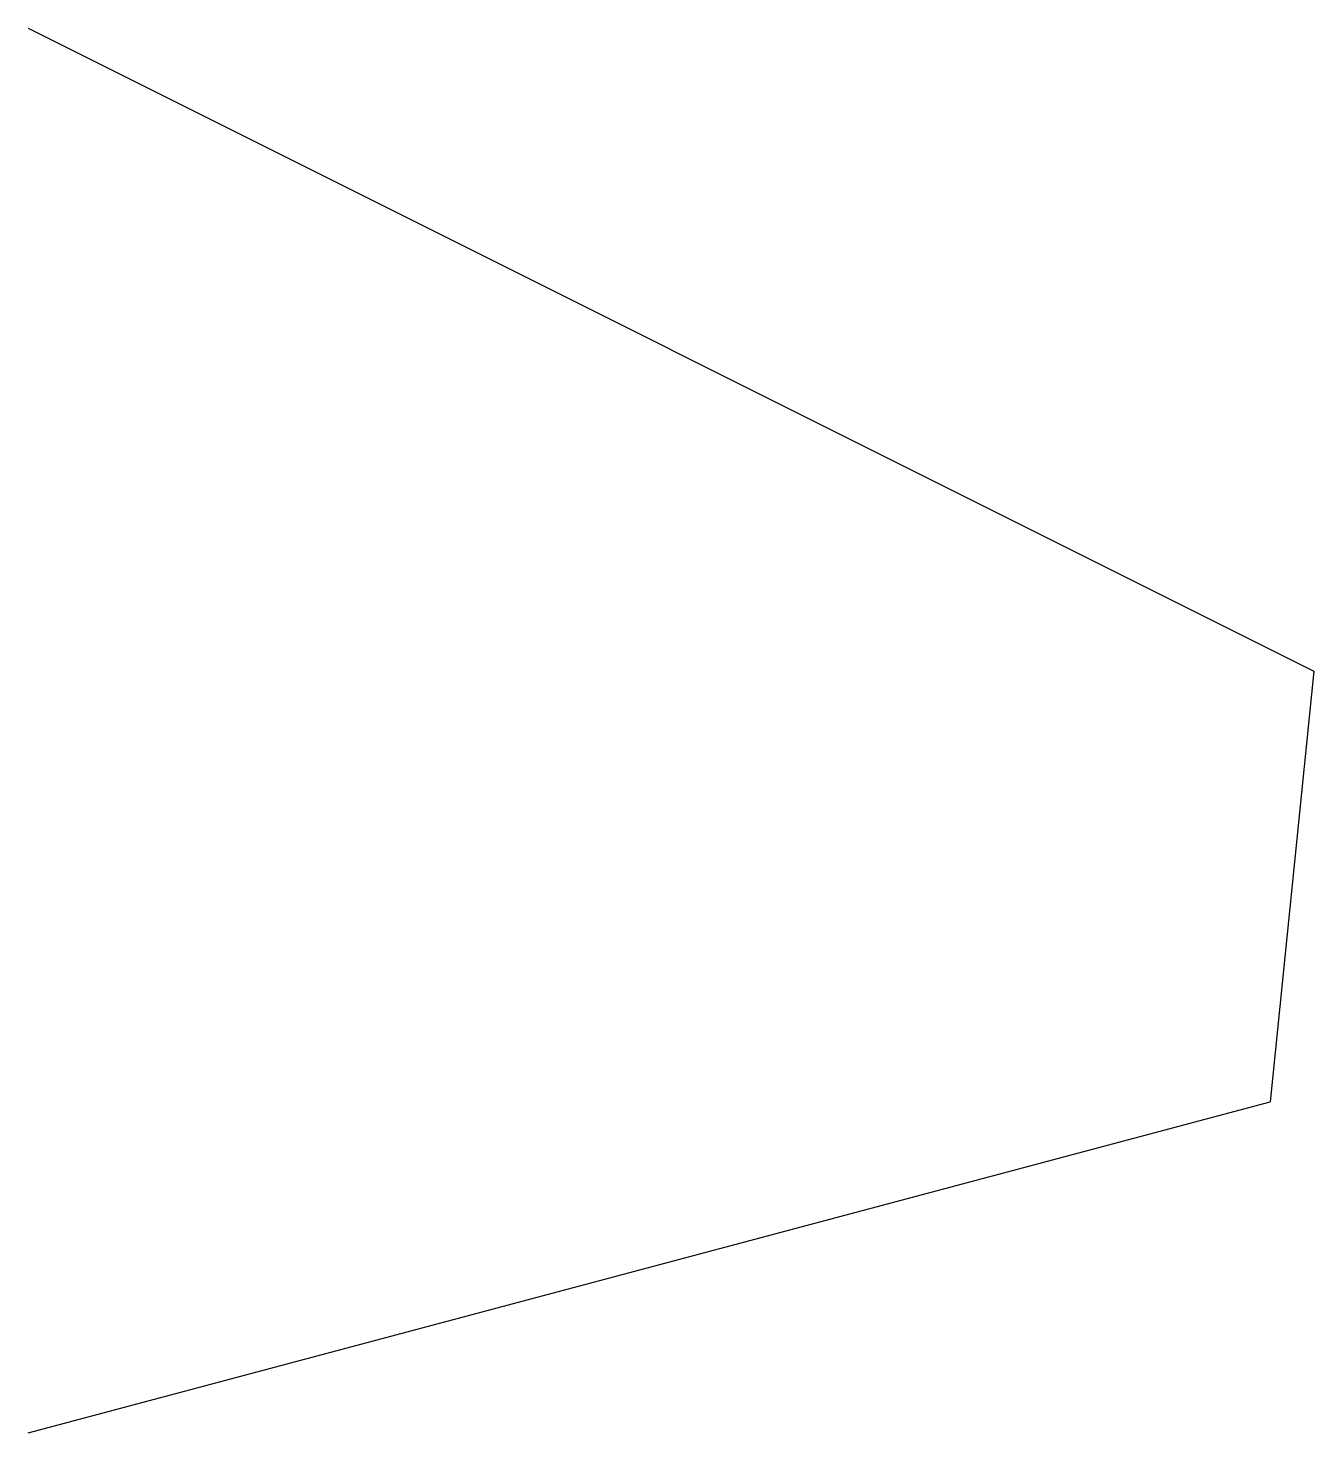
# Model space of a CAD drawing. Header units: millimetres. Extents: x 10 to 31.1, y 7 to 30.
import ezdxf

# ---------------------------------------------------------------- set-up
doc = ezdxf.new("R2010")
doc.units = ezdxf.units.MM
doc.layers.get('0').update_dxf_attribs({"lineweight": 25, "true_color": 0xffffff})

msp = doc.modelspace()

# ---------------------------------------------------------------- linework, layer by layer
for p, q in [((10, 30), (31.056, 19.472)), ((31.056, 19.472), (30.338, 12.423)), ((10, 7), (30.338, 12.423))]:
    msp.add_line(p, q)

doc.saveas('drawing.dxf')
